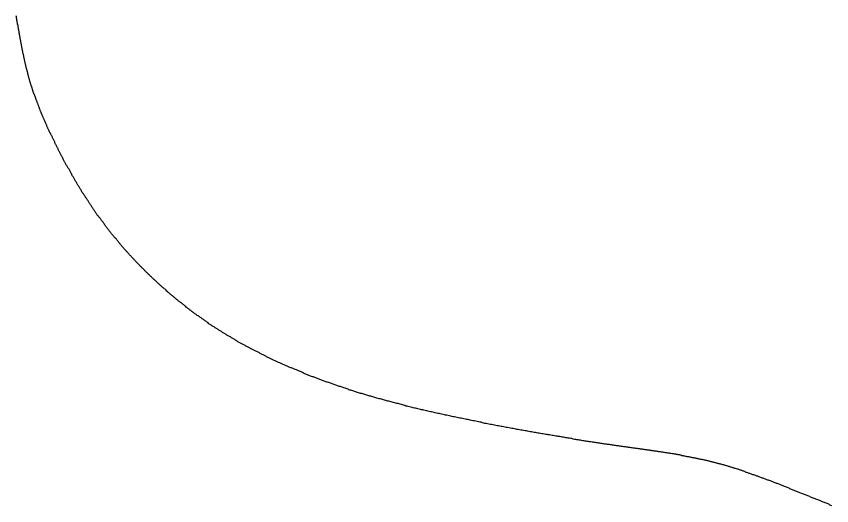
# Model space of a CAD drawing. Header units: millimetres. Extents: x 111 to 2999, y 81 to 1941.
# Drawn here: x 1008.52 to 1032.48, y 564.53 to 578.92 of the extents above; entities that cross this region are included whole.
import ezdxf

# ---------------------------------------------------------------- set-up
doc = ezdxf.new("R2010")
doc.units = ezdxf.units.MM

msp = doc.modelspace()

# ---------------------------------------------------------------- linework, layer by layer
msp.add_polyline3d([(1032.49, 564.533, 0), (1032.46, 564.543, 0), (1032.43, 564.553, 0), (1032.4, 564.573, 0), (1032.38, 564.583, 0), (1032.35, 564.593, 0), (1032.32, 564.603, 0), (1032.29, 564.613, 0), (1032.27, 564.623, 0), (1032.24, 564.633, 0), (1032.21, 564.643, 0), (1032.18, 564.653, 0), (1032.16, 564.673, 0), (1032.13, 564.683, 0), (1032.1, 564.693, 0), (1032.08, 564.703, 0), (1032.05, 564.713, 0), (1032.02, 564.723, 0), (1032, 564.733, 0), (1031.97, 564.743, 0), (1031.94, 564.753, 0), (1031.92, 564.763, 0), (1031.89, 564.773, 0), (1031.86, 564.783, 0), (1031.84, 564.803, 0), (1031.81, 564.813, 0), (1031.78, 564.823, 0), (1031.76, 564.833, 0), (1031.73, 564.843, 0), (1031.71, 564.853, 0), (1031.68, 564.863, 0), (1031.65, 564.873, 0), (1031.63, 564.883, 0), (1031.6, 564.893, 0), (1031.58, 564.903, 0), (1031.55, 564.913, 0), (1031.53, 564.923, 0), (1031.5, 564.933, 0), (1031.48, 564.943, 0), (1031.45, 564.953, 0), (1031.43, 564.963, 0), (1031.4, 564.973, 0), (1031.38, 564.983, 0), (1031.35, 564.993, 0), (1031.33, 565.003, 0), (1031.3, 565.013, 0), (1031.28, 565.023, 0), (1031.25, 565.033, 0), (1031.23, 565.043, 0), (1031.2, 565.053, 0), (1031.18, 565.063, 0), (1031.15, 565.073, 0), (1031.13, 565.083, 0), (1031.1, 565.093, 0), (1031.08, 565.103, 0), (1031.06, 565.113, 0), (1031.03, 565.123, 0), (1031.01, 565.133, 0), (1030.98, 565.143, 0), (1030.96, 565.153, 0), (1030.94, 565.163, 0), (1030.91, 565.173, 0), (1030.89, 565.183, 0), (1030.86, 565.183, 0), (1030.84, 565.193, 0), (1030.82, 565.203, 0), (1030.79, 565.213, 0), (1030.77, 565.223, 0), (1030.75, 565.233, 0), (1030.72, 565.243, 0), (1030.7, 565.253, 0), (1030.68, 565.263, 0), (1030.65, 565.273, 0), (1030.63, 565.283, 0), (1030.61, 565.283, 0), (1030.58, 565.293, 0), (1030.56, 565.303, 0), (1030.54, 565.313, 0), (1030.51, 565.323, 0), (1030.49, 565.333, 0), (1030.47, 565.343, 0), (1030.44, 565.343, 0), (1030.42, 565.353, 0), (1030.4, 565.363, 0), (1030.37, 565.373, 0), (1030.35, 565.383, 0), (1030.33, 565.393, 0), (1030.31, 565.403, 0), (1030.28, 565.403, 0), (1030.26, 565.413, 0), (1030.24, 565.423, 0), (1030.22, 565.433, 0), (1030.19, 565.443, 0), (1030.17, 565.443, 0), (1030.15, 565.453, 0), (1030.13, 565.463, 0), (1030.1, 565.473, 0), (1030.08, 565.483, 0), (1030.06, 565.483, 0), (1030.04, 565.493, 0), (1030.02, 565.503, 0), (1029.99, 565.513, 0), (1029.97, 565.513, 0), (1029.95, 565.523, 0), (1029.93, 565.533, 0), (1029.9, 565.543, 0), (1029.88, 565.543, 0), (1029.86, 565.553, 0), (1029.84, 565.563, 0), (1029.82, 565.573, 0), (1029.79, 565.573, 0), (1029.77, 565.583, 0), (1029.75, 565.593, 0), (1029.73, 565.603, 0), (1029.71, 565.603, 0), (1029.69, 565.613, 0), (1029.66, 565.623, 0), (1029.64, 565.623, 0), (1029.62, 565.633, 0), (1029.6, 565.643, 0), (1029.58, 565.643, 0), (1029.56, 565.653, 0), (1029.53, 565.663, 0), (1029.51, 565.663, 0), (1029.49, 565.673, 0), (1029.47, 565.683, 0), (1029.45, 565.683, 0), (1029.43, 565.693, 0), (1029.4, 565.703, 0), (1029.38, 565.703, 0), (1029.36, 565.713, 0), (1029.34, 565.723, 0), (1029.32, 565.723, 0), (1029.3, 565.733, 0), (1029.28, 565.733, 0), (1029.25, 565.743, 0), (1029.23, 565.753, 0), (1029.21, 565.753, 0), (1029.19, 565.763, 0), (1029.17, 565.763, 0), (1029.15, 565.773, 0), (1029.13, 565.773, 0), (1029.1, 565.783, 0), (1029.08, 565.793, 0), (1029.06, 565.793, 0), (1029.04, 565.803, 0), (1029.02, 565.803, 0), (1029, 565.813, 0), (1028.98, 565.813, 0), (1028.96, 565.823, 0), (1028.93, 565.823, 0), (1028.91, 565.833, 0), (1028.89, 565.843, 0), (1028.87, 565.843, 0), (1028.85, 565.853, 0), (1028.83, 565.853, 0), (1028.81, 565.863, 0), (1028.78, 565.863, 0), (1028.76, 565.873, 0), (1028.74, 565.873, 0), (1028.72, 565.883, 0), (1028.7, 565.883, 0), (1028.68, 565.893, 0), (1028.66, 565.893, 0), (1028.63, 565.893, 0), (1028.61, 565.903, 0), (1028.59, 565.903, 0), (1028.57, 565.913, 0), (1028.55, 565.913, 0), (1028.53, 565.923, 0), (1028.5, 565.923, 0), (1028.48, 565.933, 0), (1028.46, 565.933, 0), (1028.44, 565.943, 0), (1028.42, 565.943, 0), (1028.39, 565.943, 0), (1028.37, 565.953, 0), (1028.35, 565.953, 0), (1028.33, 565.963, 0), (1028.31, 565.963, 0), (1028.28, 565.973, 0), (1028.26, 565.973, 0), (1028.24, 565.973, 0), (1028.22, 565.983, 0), (1028.2, 565.983, 0), (1028.17, 565.993, 0), (1028.15, 565.993, 0), (1028.13, 566.003, 0), (1028.11, 566.003, 0), (1028.08, 566.003, 0), (1028.06, 566.013, 0), (1028.04, 566.013, 0), (1028.02, 566.023, 0), (1027.99, 566.023, 0), (1027.97, 566.023, 0), (1027.95, 566.033, 0), (1027.92, 566.033, 0), (1027.9, 566.043, 0), (1027.88, 566.043, 0), (1027.86, 566.043, 0), (1027.83, 566.053, 0), (1027.81, 566.053, 0), (1027.79, 566.053, 0), (1027.76, 566.063, 0), (1027.74, 566.063, 0), (1027.72, 566.073, 0), (1027.69, 566.073, 0), (1027.67, 566.073, 0), (1027.64, 566.083, 0), (1027.62, 566.083, 0), (1027.6, 566.083, 0), (1027.57, 566.093, 0), (1027.55, 566.093, 0), (1027.52, 566.103, 0), (1027.5, 566.103, 0), (1027.48, 566.103, 0), (1027.45, 566.113, 0), (1027.43, 566.113, 0), (1027.4, 566.113, 0), (1027.38, 566.123, 0), (1027.35, 566.123, 0), (1027.33, 566.133, 0), (1027.3, 566.133, 0), (1027.28, 566.133, 0), (1027.25, 566.143, 0), (1027.23, 566.143, 0), (1027.2, 566.143, 0), (1027.18, 566.153, 0), (1027.15, 566.153, 0), (1027.13, 566.163, 0), (1027.1, 566.163, 0), (1027.07, 566.163, 0), (1027.05, 566.173, 0), (1027.02, 566.173, 0), (1027, 566.173, 0), (1026.97, 566.183, 0), (1026.94, 566.183, 0), (1026.92, 566.193, 0), (1026.89, 566.193, 0), (1026.86, 566.193, 0), (1026.84, 566.203, 0), (1026.81, 566.203, 0), (1026.78, 566.213, 0), (1026.76, 566.213, 0), (1026.73, 566.213, 0), (1026.7, 566.223, 0), (1026.68, 566.223, 0), (1026.65, 566.223, 0), (1026.62, 566.233, 0), (1026.59, 566.233, 0), (1026.56, 566.243, 0), (1026.54, 566.243, 0), (1026.51, 566.243, 0), (1026.48, 566.253, 0), (1026.45, 566.253, 0), (1026.42, 566.263, 0), (1026.39, 566.263, 0), (1026.37, 566.263, 0), (1026.34, 566.273, 0), (1026.31, 566.273, 0), (1026.28, 566.283, 0), (1026.25, 566.283, 0), (1026.22, 566.293, 0), (1026.19, 566.293, 0), (1026.16, 566.293, 0), (1026.13, 566.303, 0), (1026.1, 566.303, 0), (1026.07, 566.313, 0), (1026.04, 566.313, 0), (1026.01, 566.323, 0), (1025.98, 566.323, 0), (1025.95, 566.333, 0), (1025.92, 566.333, 0), (1025.89, 566.333, 0), (1025.86, 566.343, 0), (1025.82, 566.343, 0), (1025.79, 566.353, 0), (1025.76, 566.353, 0), (1025.73, 566.363, 0), (1025.7, 566.363, 0), (1025.67, 566.373, 0), (1025.63, 566.373, 0), (1025.6, 566.383, 0), (1025.57, 566.383, 0), (1025.54, 566.393, 0), (1025.5, 566.393, 0), (1025.47, 566.403, 0), (1025.44, 566.403, 0), (1025.4, 566.413, 0), (1025.37, 566.413, 0), (1025.34, 566.423, 0), (1025.3, 566.423, 0), (1025.27, 566.433, 0), (1025.23, 566.433, 0), (1025.2, 566.443, 0), (1025.17, 566.443, 0), (1025.13, 566.453, 0), (1025.1, 566.463, 0), (1025.06, 566.463, 0), (1025.03, 566.473, 0), (1024.99, 566.473, 0), (1024.96, 566.483, 0), (1024.92, 566.483, 0), (1024.89, 566.493, 0), (1024.85, 566.503, 0), (1024.82, 566.503, 0), (1024.78, 566.513, 0), (1024.74, 566.513, 0), (1024.71, 566.523, 0), (1024.67, 566.523, 0), (1024.64, 566.533, 0), (1024.6, 566.543, 0), (1024.56, 566.543, 0), (1024.53, 566.553, 0), (1024.49, 566.563, 0), (1024.45, 566.563, 0), (1024.42, 566.573, 0), (1024.38, 566.573, 0), (1024.34, 566.583, 0), (1024.3, 566.593, 0), (1024.27, 566.593, 0), (1024.23, 566.603, 0), (1024.19, 566.613, 0), (1024.15, 566.613, 0), (1024.12, 566.623, 0), (1024.08, 566.623, 0), (1024.04, 566.633, 0), (1024, 566.643, 0), (1023.97, 566.643, 0), (1023.93, 566.653, 0), (1023.89, 566.663, 0), (1023.85, 566.663, 0), (1023.81, 566.673, 0), (1023.78, 566.683, 0), (1023.74, 566.683, 0), (1023.7, 566.693, 0), (1023.66, 566.703, 0), (1023.62, 566.703, 0), (1023.58, 566.713, 0), (1023.54, 566.723, 0), (1023.51, 566.733, 0), (1023.47, 566.733, 0), (1023.43, 566.743, 0), (1023.39, 566.753, 0), (1023.35, 566.753, 0), (1023.31, 566.763, 0), (1023.27, 566.773, 0), (1023.23, 566.773, 0), (1023.2, 566.783, 0), (1023.16, 566.793, 0), (1023.12, 566.803, 0), (1023.08, 566.803, 0), (1023.04, 566.813, 0), (1023, 566.823, 0), (1022.96, 566.833, 0), (1022.92, 566.833, 0), (1022.88, 566.843, 0), (1022.84, 566.853, 0), (1022.8, 566.863, 0), (1022.77, 566.863, 0), (1022.73, 566.873, 0), (1022.69, 566.883, 0), (1022.65, 566.883, 0), (1022.61, 566.893, 0), (1022.57, 566.903, 0), (1022.53, 566.913, 0), (1022.49, 566.923, 0), (1022.45, 566.923, 0), (1022.41, 566.933, 0), (1022.37, 566.943, 0), (1022.33, 566.953, 0), (1022.29, 566.953, 0), (1022.26, 566.963, 0), (1022.22, 566.973, 0), (1022.18, 566.983, 0), (1022.14, 566.983, 0), (1022.1, 566.993, 0), (1022.06, 567.003, 0), (1022.02, 567.013, 0), (1021.98, 567.023, 0), (1021.94, 567.023, 0), (1021.9, 567.033, 0), (1021.86, 567.043, 0), (1021.83, 567.053, 0), (1021.79, 567.063, 0), (1021.75, 567.063, 0), (1021.71, 567.073, 0), (1021.67, 567.083, 0), (1021.63, 567.093, 0), (1021.59, 567.103, 0), (1021.55, 567.103, 0), (1021.52, 567.113, 0), (1021.48, 567.123, 0), (1021.44, 567.133, 0), (1021.4, 567.143, 0), (1021.36, 567.143, 0), (1021.32, 567.153, 0), (1021.29, 567.163, 0), (1021.25, 567.173, 0), (1021.21, 567.183, 0), (1021.17, 567.193, 0), (1021.13, 567.193, 0), (1021.1, 567.203, 0), (1021.06, 567.213, 0), (1021.02, 567.223, 0), (1020.98, 567.233, 0), (1020.95, 567.243, 0), (1020.91, 567.243, 0), (1020.87, 567.253, 0), (1020.83, 567.263, 0), (1020.8, 567.273, 0), (1020.76, 567.283, 0), (1020.72, 567.293, 0), (1020.69, 567.293, 0), (1020.65, 567.303, 0), (1020.61, 567.313, 0), (1020.58, 567.323, 0), (1020.54, 567.333, 0), (1020.5, 567.343, 0), (1020.47, 567.353, 0), (1020.43, 567.353, 0), (1020.4, 567.363, 0), (1020.36, 567.373, 0), (1020.32, 567.383, 0), (1020.29, 567.393, 0), (1020.25, 567.403, 0), (1020.22, 567.403, 0), (1020.18, 567.413, 0), (1020.15, 567.423, 0), (1020.11, 567.433, 0), (1020.08, 567.443, 0), (1020.04, 567.453, 0), (1020.01, 567.463, 0), (1019.97, 567.463, 0), (1019.94, 567.473, 0), (1019.9, 567.483, 0), (1019.87, 567.493, 0), (1019.84, 567.503, 0), (1019.8, 567.513, 0), (1019.77, 567.523, 0), (1019.74, 567.533, 0), (1019.7, 567.533, 0), (1019.67, 567.543, 0), (1019.64, 567.553, 0), (1019.6, 567.563, 0), (1019.57, 567.573, 0), (1019.54, 567.583, 0), (1019.5, 567.593, 0), (1019.47, 567.603, 0), (1019.44, 567.603, 0), (1019.41, 567.613, 0), (1019.38, 567.623, 0), (1019.34, 567.633, 0), (1019.31, 567.643, 0), (1019.28, 567.653, 0), (1019.25, 567.663, 0), (1019.22, 567.673, 0), (1019.18, 567.673, 0), (1019.15, 567.683, 0), (1019.12, 567.693, 0), (1019.09, 567.703, 0), (1019.06, 567.713, 0), (1019.03, 567.723, 0), (1019, 567.733, 0), (1018.97, 567.743, 0), (1018.94, 567.753, 0), (1018.91, 567.753, 0), (1018.88, 567.763, 0), (1018.85, 567.773, 0), (1018.82, 567.783, 0), (1018.79, 567.793, 0), (1018.76, 567.803, 0), (1018.73, 567.813, 0), (1018.7, 567.823, 0), (1018.67, 567.833, 0), (1018.64, 567.833, 0), (1018.61, 567.843, 0), (1018.58, 567.853, 0), (1018.55, 567.863, 0), (1018.52, 567.873, 0), (1018.49, 567.883, 0), (1018.46, 567.893, 0), (1018.44, 567.903, 0), (1018.41, 567.913, 0), (1018.38, 567.923, 0), (1018.35, 567.933, 0), (1018.32, 567.933, 0), (1018.29, 567.943, 0), (1018.27, 567.953, 0), (1018.24, 567.963, 0), (1018.21, 567.973, 0), (1018.18, 567.983, 0), (1018.15, 567.993, 0), (1018.13, 568.003, 0), (1018.1, 568.013, 0), (1018.07, 568.023, 0), (1018.05, 568.033, 0), (1018.02, 568.033, 0), (1017.99, 568.043, 0), (1017.96, 568.053, 0), (1017.94, 568.063, 0), (1017.91, 568.073, 0), (1017.88, 568.083, 0), (1017.86, 568.093, 0), (1017.83, 568.103, 0), (1017.8, 568.113, 0), (1017.78, 568.123, 0), (1017.75, 568.133, 0), (1017.73, 568.143, 0), (1017.7, 568.153, 0), (1017.67, 568.163, 0), (1017.65, 568.163, 0), (1017.62, 568.173, 0), (1017.6, 568.183, 0), (1017.57, 568.193, 0), (1017.54, 568.203, 0), (1017.52, 568.213, 0), (1017.49, 568.223, 0), (1017.47, 568.233, 0), (1017.44, 568.243, 0), (1017.42, 568.253, 0), (1017.39, 568.263, 0), (1017.37, 568.273, 0), (1017.34, 568.283, 0), (1017.32, 568.293, 0), (1017.29, 568.303, 0), (1017.27, 568.313, 0), (1017.25, 568.323, 0), (1017.22, 568.323, 0), (1017.2, 568.333, 0), (1017.17, 568.343, 0), (1017.15, 568.353, 0), (1017.12, 568.363, 0), (1017.1, 568.373, 0), (1017.08, 568.383, 0), (1017.05, 568.393, 0), (1017.03, 568.403, 0), (1017, 568.413, 0), (1016.98, 568.423, 0), (1016.96, 568.433, 0), (1016.93, 568.443, 0), (1016.91, 568.453, 0), (1016.89, 568.463, 0), (1016.86, 568.473, 0), (1016.84, 568.483, 0), (1016.82, 568.493, 0), (1016.79, 568.503, 0), (1016.77, 568.513, 0), (1016.75, 568.523, 0), (1016.72, 568.533, 0), (1016.7, 568.543, 0), (1016.68, 568.553, 0), (1016.66, 568.563, 0), (1016.63, 568.573, 0), (1016.61, 568.583, 0), (1016.59, 568.583, 0), (1016.56, 568.593, 0), (1016.54, 568.603, 0), (1016.52, 568.613, 0), (1016.5, 568.623, 0), (1016.48, 568.633, 0), (1016.45, 568.643, 0), (1016.43, 568.653, 0), (1016.41, 568.663, 0), (1016.39, 568.673, 0), (1016.36, 568.683, 0), (1016.34, 568.693, 0), (1016.32, 568.703, 0), (1016.3, 568.713, 0), (1016.28, 568.723, 0), (1016.26, 568.733, 0), (1016.23, 568.743, 0), (1016.21, 568.753, 0), (1016.19, 568.763, 0), (1016.17, 568.773, 0), (1016.15, 568.783, 0), (1016.13, 568.793, 0), (1016.1, 568.803, 0), (1016.08, 568.813, 0), (1016.06, 568.823, 0), (1016.04, 568.833, 0), (1016.02, 568.843, 0), (1016, 568.853, 0), (1015.98, 568.863, 0), (1015.96, 568.873, 0), (1015.94, 568.883, 0), (1015.91, 568.893, 0), (1015.89, 568.903, 0), (1015.87, 568.913, 0), (1015.85, 568.923, 0), (1015.83, 568.933, 0), (1015.81, 568.943, 0), (1015.79, 568.953, 0), (1015.77, 568.963, 0), (1015.75, 568.973, 0), (1015.73, 568.983, 0), (1015.71, 568.993, 0), (1015.69, 569.003, 0), (1015.67, 569.023, 0), (1015.65, 569.033, 0), (1015.63, 569.043, 0), (1015.61, 569.053, 0), (1015.59, 569.063, 0), (1015.56, 569.073, 0), (1015.54, 569.083, 0), (1015.52, 569.093, 0), (1015.5, 569.103, 0), (1015.48, 569.113, 0), (1015.46, 569.123, 0), (1015.44, 569.133, 0), (1015.42, 569.143, 0), (1015.4, 569.153, 0), (1015.38, 569.163, 0), (1015.37, 569.173, 0), (1015.35, 569.183, 0), (1015.33, 569.193, 0), (1015.31, 569.203, 0), (1015.29, 569.213, 0), (1015.27, 569.223, 0), (1015.25, 569.243, 0), (1015.23, 569.253, 0), (1015.21, 569.263, 0), (1015.19, 569.273, 0), (1015.17, 569.283, 0), (1015.15, 569.293, 0), (1015.13, 569.303, 0), (1015.11, 569.313, 0), (1015.09, 569.323, 0), (1015.07, 569.333, 0), (1015.05, 569.343, 0), (1015.03, 569.353, 0), (1015.01, 569.373, 0), (1015, 569.383, 0), (1014.98, 569.393, 0), (1014.96, 569.403, 0), (1014.94, 569.413, 0), (1014.92, 569.423, 0), (1014.9, 569.433, 0), (1014.88, 569.443, 0), (1014.86, 569.453, 0), (1014.84, 569.463, 0), (1014.82, 569.483, 0), (1014.81, 569.493, 0), (1014.79, 569.503, 0), (1014.77, 569.513, 0), (1014.75, 569.523, 0), (1014.73, 569.533, 0), (1014.71, 569.543, 0), (1014.69, 569.563, 0), (1014.67, 569.573, 0), (1014.66, 569.583, 0), (1014.64, 569.593, 0), (1014.62, 569.603, 0), (1014.6, 569.613, 0), (1014.58, 569.623, 0), (1014.56, 569.643, 0), (1014.55, 569.653, 0), (1014.53, 569.663, 0), (1014.51, 569.673, 0), (1014.49, 569.683, 0), (1014.47, 569.693, 0), (1014.45, 569.713, 0), (1014.43, 569.723, 0), (1014.42, 569.733, 0), (1014.4, 569.743, 0), (1014.38, 569.753, 0), (1014.36, 569.763, 0), (1014.34, 569.783, 0), (1014.33, 569.793, 0), (1014.31, 569.803, 0), (1014.29, 569.813, 0), (1014.27, 569.823, 0), (1014.25, 569.843, 0), (1014.23, 569.853, 0), (1014.22, 569.863, 0), (1014.2, 569.873, 0), (1014.18, 569.883, 0), (1014.16, 569.903, 0), (1014.14, 569.913, 0), (1014.13, 569.923, 0), (1014.11, 569.933, 0), (1014.09, 569.953, 0), (1014.07, 569.963, 0), (1014.06, 569.973, 0), (1014.04, 569.983, 0), (1014.02, 570.003, 0), (1014, 570.013, 0), (1013.98, 570.023, 0), (1013.97, 570.033, 0), (1013.95, 570.053, 0), (1013.93, 570.063, 0), (1013.91, 570.073, 0), (1013.9, 570.083, 0), (1013.88, 570.103, 0), (1013.86, 570.113, 0), (1013.84, 570.123, 0), (1013.82, 570.143, 0), (1013.81, 570.153, 0), (1013.79, 570.163, 0), (1013.77, 570.173, 0), (1013.75, 570.193, 0), (1013.74, 570.203, 0), (1013.72, 570.213, 0), (1013.7, 570.233, 0), (1013.68, 570.243, 0), (1013.67, 570.253, 0), (1013.65, 570.273, 0), (1013.63, 570.283, 0), (1013.61, 570.293, 0), (1013.6, 570.313, 0), (1013.58, 570.323, 0), (1013.56, 570.333, 0), (1013.54, 570.353, 0), (1013.53, 570.363, 0), (1013.51, 570.373, 0), (1013.49, 570.393, 0), (1013.47, 570.403, 0), (1013.46, 570.413, 0), (1013.44, 570.433, 0), (1013.42, 570.443, 0), (1013.41, 570.453, 0), (1013.39, 570.473, 0), (1013.37, 570.483, 0), (1013.35, 570.503, 0), (1013.34, 570.513, 0), (1013.32, 570.523, 0), (1013.3, 570.543, 0), (1013.28, 570.553, 0), (1013.27, 570.573, 0), (1013.25, 570.583, 0), (1013.23, 570.593, 0), (1013.22, 570.613, 0), (1013.2, 570.623, 0), (1013.18, 570.643, 0), (1013.16, 570.653, 0), (1013.15, 570.673, 0), (1013.13, 570.683, 0), (1013.11, 570.703, 0), (1013.09, 570.713, 0), (1013.08, 570.723, 0), (1013.06, 570.743, 0), (1013.04, 570.753, 0), (1013.03, 570.773, 0), (1013.01, 570.783, 0), (1012.99, 570.803, 0), (1012.97, 570.813, 0), (1012.96, 570.833, 0), (1012.94, 570.843, 0), (1012.92, 570.863, 0), (1012.91, 570.873, 0), (1012.89, 570.893, 0), (1012.87, 570.903, 0), (1012.86, 570.923, 0), (1012.84, 570.933, 0), (1012.82, 570.953, 0), (1012.8, 570.963, 0), (1012.79, 570.983, 0), (1012.77, 570.993, 0), (1012.75, 571.013, 0), (1012.74, 571.023, 0), (1012.72, 571.043, 0), (1012.7, 571.053, 0), (1012.69, 571.073, 0), (1012.67, 571.083, 0), (1012.65, 571.103, 0), (1012.64, 571.123, 0), (1012.62, 571.133, 0), (1012.6, 571.153, 0), (1012.59, 571.163, 0), (1012.57, 571.183, 0), (1012.55, 571.193, 0), (1012.54, 571.213, 0), (1012.52, 571.223, 0), (1012.5, 571.243, 0), (1012.49, 571.263, 0), (1012.47, 571.273, 0), (1012.45, 571.293, 0), (1012.44, 571.303, 0), (1012.42, 571.323, 0), (1012.4, 571.343, 0), (1012.39, 571.353, 0), (1012.37, 571.373, 0), (1012.35, 571.383, 0), (1012.34, 571.403, 0), (1012.32, 571.423, 0), (1012.3, 571.433, 0), (1012.29, 571.453, 0), (1012.27, 571.473, 0), (1012.26, 571.483, 0), (1012.24, 571.503, 0), (1012.22, 571.513, 0), (1012.21, 571.533, 0), (1012.19, 571.553, 0), (1012.17, 571.563, 0), (1012.16, 571.583, 0), (1012.14, 571.603, 0), (1012.13, 571.613, 0), (1012.11, 571.633, 0), (1012.09, 571.653, 0), (1012.08, 571.663, 0), (1012.06, 571.683, 0), (1012.04, 571.703, 0), (1012.03, 571.713, 0), (1012.01, 571.733, 0), (1012, 571.753, 0), (1011.98, 571.763, 0), (1011.97, 571.783, 0), (1011.95, 571.803, 0), (1011.93, 571.823, 0), (1011.92, 571.833, 0), (1011.9, 571.853, 0), (1011.89, 571.873, 0), (1011.87, 571.883, 0), (1011.85, 571.903, 0), (1011.84, 571.923, 0), (1011.82, 571.943, 0), (1011.81, 571.953, 0), (1011.79, 571.973, 0), (1011.78, 571.993, 0), (1011.76, 572.003, 0), (1011.75, 572.023, 0), (1011.73, 572.043, 0), (1011.71, 572.063, 0), (1011.7, 572.073, 0), (1011.68, 572.093, 0), (1011.67, 572.113, 0), (1011.65, 572.133, 0), (1011.64, 572.143, 0), (1011.62, 572.163, 0), (1011.61, 572.183, 0), (1011.59, 572.203, 0), (1011.58, 572.223, 0), (1011.56, 572.233, 0), (1011.55, 572.253, 0), (1011.53, 572.273, 0), (1011.52, 572.293, 0), (1011.5, 572.313, 0), (1011.49, 572.323, 0), (1011.47, 572.343, 0), (1011.46, 572.363, 0), (1011.44, 572.383, 0), (1011.43, 572.403, 0), (1011.41, 572.413, 0), (1011.4, 572.433, 0), (1011.38, 572.453, 0), (1011.37, 572.473, 0), (1011.35, 572.493, 0), (1011.34, 572.503, 0), (1011.32, 572.523, 0), (1011.31, 572.543, 0), (1011.29, 572.563, 0), (1011.28, 572.583, 0), (1011.26, 572.603, 0), (1011.25, 572.613, 0), (1011.24, 572.633, 0), (1011.22, 572.653, 0), (1011.21, 572.673, 0), (1011.19, 572.693, 0), (1011.18, 572.713, 0), (1011.16, 572.733, 0), (1011.15, 572.743, 0), (1011.14, 572.763, 0), (1011.12, 572.783, 0), (1011.11, 572.803, 0), (1011.09, 572.823, 0), (1011.08, 572.843, 0), (1011.07, 572.863, 0), (1011.05, 572.883, 0), (1011.04, 572.893, 0), (1011.02, 572.913, 0), (1011.01, 572.933, 0), (1011, 572.953, 0), (1010.98, 572.973, 0), (1010.97, 572.993, 0), (1010.95, 573.013, 0), (1010.94, 573.033, 0), (1010.93, 573.053, 0), (1010.91, 573.063, 0), (1010.9, 573.083, 0), (1010.89, 573.103, 0), (1010.87, 573.123, 0), (1010.86, 573.143, 0), (1010.85, 573.163, 0), (1010.83, 573.183, 0), (1010.82, 573.203, 0), (1010.81, 573.223, 0), (1010.79, 573.243, 0), (1010.78, 573.263, 0), (1010.77, 573.283, 0), (1010.75, 573.293, 0), (1010.74, 573.313, 0), (1010.73, 573.333, 0), (1010.72, 573.353, 0), (1010.7, 573.373, 0), (1010.69, 573.393, 0), (1010.68, 573.413, 0), (1010.66, 573.433, 0), (1010.65, 573.453, 0), (1010.64, 573.473, 0), (1010.63, 573.493, 0), (1010.61, 573.513, 0), (1010.6, 573.533, 0), (1010.59, 573.553, 0), (1010.58, 573.573, 0), (1010.56, 573.583, 0), (1010.55, 573.603, 0), (1010.54, 573.623, 0), (1010.53, 573.643, 0), (1010.51, 573.663, 0), (1010.5, 573.683, 0), (1010.49, 573.703, 0), (1010.48, 573.723, 0), (1010.46, 573.743, 0), (1010.45, 573.763, 0), (1010.44, 573.783, 0), (1010.43, 573.803, 0), (1010.42, 573.823, 0), (1010.4, 573.843, 0), (1010.39, 573.863, 0), (1010.38, 573.883, 0), (1010.37, 573.903, 0), (1010.36, 573.913, 0), (1010.35, 573.933, 0), (1010.33, 573.953, 0), (1010.32, 573.973, 0), (1010.31, 573.993, 0), (1010.3, 574.013, 0), (1010.29, 574.033, 0), (1010.28, 574.053, 0), (1010.26, 574.073, 0), (1010.25, 574.093, 0), (1010.24, 574.113, 0), (1010.23, 574.133, 0), (1010.22, 574.153, 0), (1010.21, 574.173, 0), (1010.2, 574.193, 0), (1010.19, 574.203, 0), (1010.17, 574.223, 0), (1010.16, 574.243, 0), (1010.15, 574.263, 0), (1010.14, 574.283, 0), (1010.13, 574.303, 0), (1010.12, 574.323, 0), (1010.11, 574.343, 0), (1010.1, 574.363, 0), (1010.09, 574.383, 0), (1010.08, 574.403, 0), (1010.07, 574.423, 0), (1010.05, 574.443, 0), (1010.04, 574.453, 0), (1010.03, 574.473, 0), (1010.02, 574.493, 0), (1010.01, 574.513, 0), (1010, 574.533, 0), (1009.99, 574.553, 0), (1009.98, 574.573, 0), (1009.97, 574.593, 0), (1009.96, 574.613, 0), (1009.95, 574.633, 0), (1009.94, 574.643, 0), (1009.93, 574.663, 0), (1009.92, 574.683, 0), (1009.91, 574.703, 0), (1009.9, 574.723, 0), (1009.89, 574.743, 0), (1009.88, 574.763, 0), (1009.87, 574.783, 0), (1009.86, 574.803, 0), (1009.85, 574.813, 0), (1009.84, 574.833, 0), (1009.83, 574.853, 0), (1009.82, 574.873, 0), (1009.81, 574.893, 0), (1009.8, 574.913, 0), (1009.79, 574.933, 0), (1009.78, 574.943, 0), (1009.77, 574.963, 0), (1009.76, 574.983, 0), (1009.75, 575.003, 0), (1009.75, 575.023, 0), (1009.74, 575.043, 0), (1009.73, 575.053, 0), (1009.72, 575.073, 0), (1009.71, 575.093, 0), (1009.7, 575.113, 0), (1009.69, 575.133, 0), (1009.68, 575.153, 0), (1009.67, 575.163, 0), (1009.66, 575.183, 0), (1009.65, 575.203, 0), (1009.65, 575.223, 0), (1009.64, 575.243, 0), (1009.63, 575.253, 0), (1009.62, 575.273, 0), (1009.61, 575.293, 0), (1009.6, 575.313, 0), (1009.59, 575.323, 0), (1009.58, 575.343, 0), (1009.58, 575.363, 0), (1009.57, 575.383, 0), (1009.56, 575.403, 0), (1009.55, 575.413, 0), (1009.54, 575.433, 0), (1009.53, 575.453, 0), (1009.53, 575.473, 0), (1009.52, 575.483, 0), (1009.51, 575.503, 0), (1009.5, 575.523, 0), (1009.49, 575.533, 0), (1009.49, 575.553, 0), (1009.48, 575.573, 0), (1009.47, 575.593, 0), (1009.46, 575.603, 0), (1009.45, 575.623, 0), (1009.45, 575.643, 0), (1009.44, 575.653, 0), (1009.43, 575.673, 0), (1009.42, 575.693, 0), (1009.42, 575.713, 0), (1009.41, 575.723, 0), (1009.4, 575.743, 0), (1009.39, 575.763, 0), (1009.39, 575.773, 0), (1009.38, 575.793, 0), (1009.37, 575.813, 0), (1009.36, 575.823, 0), (1009.36, 575.843, 0), (1009.35, 575.863, 0), (1009.34, 575.873, 0), (1009.33, 575.893, 0), (1009.33, 575.913, 0), (1009.32, 575.923, 0), (1009.31, 575.943, 0), (1009.31, 575.953, 0), (1009.3, 575.973, 0), (1009.29, 575.993, 0), (1009.28, 576.003, 0), (1009.28, 576.023, 0), (1009.27, 576.043, 0), (1009.26, 576.053, 0), (1009.26, 576.073, 0), (1009.25, 576.093, 0), (1009.24, 576.103, 0), (1009.24, 576.123, 0), (1009.23, 576.133, 0), (1009.22, 576.153, 0), (1009.22, 576.173, 0), (1009.21, 576.183, 0), (1009.2, 576.203, 0), (1009.2, 576.223, 0), (1009.19, 576.233, 0), (1009.18, 576.253, 0), (1009.18, 576.273, 0), (1009.17, 576.283, 0), (1009.17, 576.303, 0), (1009.16, 576.313, 0), (1009.15, 576.333, 0), (1009.15, 576.353, 0), (1009.14, 576.363, 0), (1009.13, 576.383, 0), (1009.13, 576.403, 0), (1009.12, 576.413, 0), (1009.12, 576.433, 0), (1009.11, 576.443, 0), (1009.1, 576.463, 0), (1009.1, 576.483, 0), (1009.09, 576.493, 0), (1009.09, 576.513, 0), (1009.08, 576.533, 0), (1009.08, 576.543, 0), (1009.07, 576.563, 0), (1009.06, 576.573, 0), (1009.06, 576.593, 0), (1009.05, 576.613, 0), (1009.05, 576.623, 0), (1009.04, 576.643, 0), (1009.04, 576.663, 0), (1009.03, 576.673, 0), (1009.02, 576.693, 0), (1009.02, 576.713, 0), (1009.01, 576.723, 0), (1009.01, 576.743, 0), (1009, 576.763, 0), (1009, 576.773, 0), (1008.99, 576.793, 0), (1008.99, 576.813, 0), (1008.98, 576.823, 0), (1008.98, 576.843, 0), (1008.97, 576.863, 0), (1008.96, 576.873, 0), (1008.96, 576.893, 0), (1008.95, 576.913, 0), (1008.95, 576.923, 0), (1008.94, 576.943, 0), (1008.94, 576.963, 0), (1008.93, 576.973, 0), (1008.93, 576.993, 0), (1008.92, 577.013, 0), (1008.92, 577.023, 0), (1008.91, 577.043, 0), (1008.91, 577.063, 0), (1008.9, 577.083, 0), (1008.9, 577.093, 0), (1008.89, 577.113, 0), (1008.89, 577.133, 0), (1008.88, 577.153, 0), (1008.88, 577.163, 0), (1008.87, 577.183, 0), (1008.87, 577.203, 0), (1008.86, 577.213, 0), (1008.86, 577.233, 0), (1008.86, 577.253, 0), (1008.85, 577.273, 0), (1008.85, 577.293, 0), (1008.84, 577.303, 0), (1008.84, 577.323, 0), (1008.83, 577.343, 0), (1008.83, 577.363, 0), (1008.82, 577.373, 0), (1008.82, 577.393, 0), (1008.81, 577.413, 0), (1008.81, 577.433, 0), (1008.8, 577.453, 0), (1008.8, 577.473, 0), (1008.8, 577.483, 0), (1008.79, 577.503, 0), (1008.79, 577.523, 0), (1008.78, 577.543, 0), (1008.78, 577.563, 0), (1008.77, 577.583, 0), (1008.77, 577.593, 0), (1008.77, 577.613, 0), (1008.76, 577.633, 0), (1008.76, 577.653, 0), (1008.75, 577.673, 0), (1008.75, 577.693, 0), (1008.74, 577.713, 0), (1008.74, 577.733, 0), (1008.74, 577.753, 0), (1008.73, 577.773, 0), (1008.73, 577.793, 0), (1008.72, 577.813, 0), (1008.72, 577.823, 0), (1008.71, 577.843, 0), (1008.71, 577.863, 0), (1008.71, 577.883, 0), (1008.7, 577.903, 0), (1008.7, 577.923, 0), (1008.69, 577.943, 0), (1008.69, 577.963, 0), (1008.69, 577.983, 0), (1008.68, 578.003, 0), (1008.68, 578.033, 0), (1008.67, 578.053, 0), (1008.67, 578.073, 0), (1008.67, 578.093, 0), (1008.66, 578.113, 0), (1008.66, 578.133, 0), (1008.65, 578.153, 0), (1008.65, 578.173, 0), (1008.65, 578.193, 0), (1008.64, 578.213, 0), (1008.64, 578.233, 0), (1008.63, 578.253, 0), (1008.63, 578.283, 0), (1008.63, 578.303, 0), (1008.62, 578.323, 0), (1008.62, 578.343, 0), (1008.61, 578.363, 0), (1008.61, 578.383, 0), (1008.61, 578.403, 0), (1008.6, 578.433, 0), (1008.6, 578.453, 0), (1008.6, 578.473, 0), (1008.59, 578.493, 0), (1008.59, 578.513, 0), (1008.58, 578.543, 0), (1008.58, 578.563, 0), (1008.58, 578.583, 0), (1008.57, 578.603, 0), (1008.57, 578.633, 0), (1008.57, 578.653, 0), (1008.56, 578.673, 0), (1008.56, 578.693, 0), (1008.56, 578.723, 0), (1008.55, 578.743, 0), (1008.55, 578.763, 0), (1008.54, 578.793, 0), (1008.54, 578.813, 0), (1008.54, 578.833, 0), (1008.53, 578.863, 0), (1008.53, 578.883, 0), (1008.53, 578.903, 0), (1008.52, 578.933, 0)])

doc.saveas('drawing.dxf')
